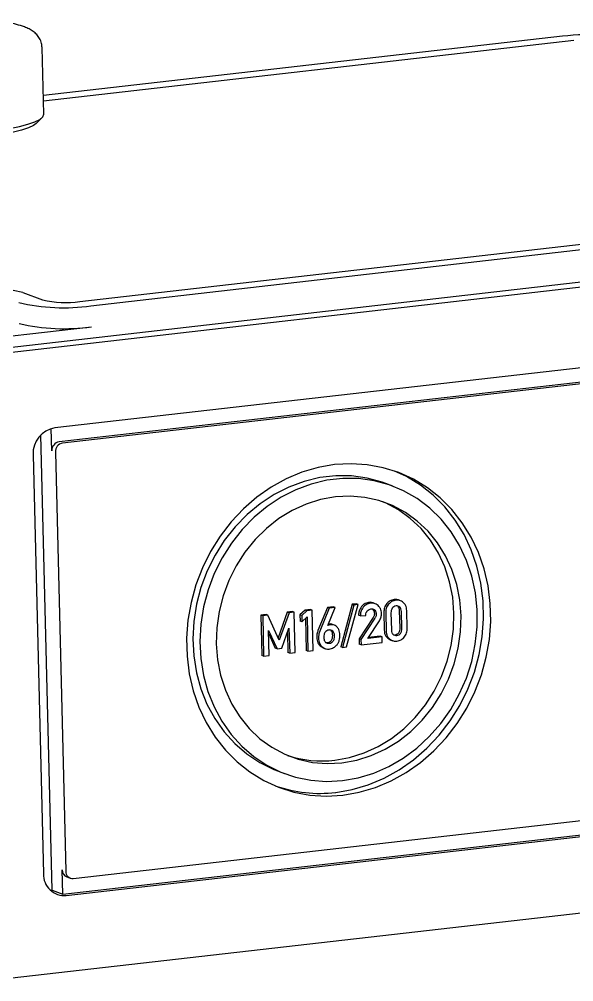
# Paper-space layout 'Layout1' of a CAD drawing. Extents: x 0.3 to 10.8, y 0.2 to 8.2.
# Drawn here: x 3.139 to 4.467, y 1.711 to 4.018 of the extents above; entities that cross this region are included whole.
import ezdxf

# ---------------------------------------------------------------- set-up
doc = ezdxf.new("R2010")
doc.units = 0
doc.header["$MEASUREMENT"] = 0
doc.linetypes.add('SLD-SOLID', pattern=[0])
doc.layers.get('0').update_dxf_attribs({"linetype": 'CONTINUOUS'})

psp = doc.layouts.get("Layout1")

# ---------------------------------------------------------------- linework, layer by layer
at = {"color": 7, "linetype": 'SLD-SOLID'}
for p, q in [((4.4401, 3.9774), (3.1967, 3.835)), ((3.1978, 3.7909), (3.1938, 3.9501)), ((4.4672, 3.9673), (3.197, 3.8217)), ((3.1795, 3.7683), (3.1938, 3.7828)), ((3.2837, 3.3416), (5.4655, 3.5916)), ((3.3107, 3.3314), (5.4926, 3.5814)), ((2.9999, 3.2183), (5.8072, 3.5399)), ((3.0236, 3.2094), (5.8309, 3.531)), ((3.1471, 3.3633), (3.1945, 3.3455)), ((5.6403, 3.3154), (3.2239, 3.0386)), ((2.9993, 3.2453), (3.312, 3.2812)), ((5.615, 3.2779), (3.2341, 3.0052)), ((5.6234, 3.2748), (3.2426, 3.002)), ((3.2177, 1.9308), (3.1907, 3.0219)), ((3.2168, 2.9838), (3.2155, 3.0369)), ((3.2253, 2.9806), (3.2501, 1.976)), ((3.172, 2.9745), (3.1968, 1.9699)), ((4.0337, 2.8992), (4.0167, 2.9056)), ((3.8771, 2.6081), (3.8545, 2.5534)), ((3.8913, 2.6097), (3.8771, 2.6081)), ((3.8814, 2.6064), (3.8771, 2.6081)), ((3.8782, 2.5651), (3.8956, 2.6081)), ((3.8956, 2.6081), (3.8814, 2.6064)), ((3.8956, 2.6081), (3.8913, 2.6097)), ((3.9364, 2.6159), (3.909, 2.5143)), ((3.9407, 2.6142), (3.9133, 2.5126)), ((3.9231, 2.5138), (3.9504, 2.6154)), ((3.9461, 2.617), (3.9364, 2.6159)), ((3.9407, 2.6142), (3.9364, 2.6159)), ((3.9504, 2.6154), (3.9407, 2.6142)), ((3.9504, 2.6154), (3.9461, 2.617)), ((3.9918, 2.6173), (3.9864, 2.6194)), ((4.0525, 2.6243), (4.0471, 2.6263)), ((3.7304, 2.5914), (3.7177, 2.5899)), ((3.7177, 2.5899), (3.72, 2.4934)), ((3.722, 2.5883), (3.7177, 2.5899)), ((3.7347, 2.5898), (3.722, 2.5883)), ((3.722, 2.5883), (3.7243, 2.4918)), ((3.7347, 2.5898), (3.7304, 2.5914)), ((3.7617, 2.5297), (3.7347, 2.5898)), ((3.7808, 2.5972), (3.759, 2.5358)), ((3.7851, 2.5955), (3.7617, 2.5297)), ((3.7935, 2.5986), (3.7808, 2.5972)), ((3.7851, 2.5955), (3.7808, 2.5972)), ((3.7978, 2.597), (3.7851, 2.5955)), ((3.7978, 2.597), (3.7935, 2.5986)), ((3.8002, 2.5005), (3.7978, 2.597)), ((3.8237, 2.6021), (3.8113, 2.5906)), ((3.8113, 2.5906), (3.8117, 2.5759)), ((3.8156, 2.589), (3.8113, 2.5906)), ((3.828, 2.6005), (3.8156, 2.589)), ((3.8156, 2.589), (3.816, 2.5743)), ((3.816, 2.5743), (3.8284, 2.5858)), ((3.8365, 2.6035), (3.8237, 2.6021)), ((3.828, 2.6005), (3.8237, 2.6021)), ((3.8408, 2.6019), (3.828, 2.6005)), ((3.8284, 2.5858), (3.8304, 2.5037)), ((3.8408, 2.6019), (3.8365, 2.6035)), ((3.8432, 2.5052), (3.8408, 2.6019)), ((3.8814, 2.6064), (3.8588, 2.5518)), ((3.9561, 2.5881), (3.9518, 2.5897)), ((3.9867, 2.5843), (3.9532, 2.5331)), ((3.9561, 2.5881), (3.9688, 2.5895)), ((4.0124, 2.5967), (4.0134, 2.5541)), ((4.0167, 2.595), (4.0177, 2.5524)), ((4.0294, 2.5957), (4.0304, 2.5547)), ((4.0511, 2.5592), (4.0501, 2.6002)), ((4.0554, 2.5576), (4.0544, 2.5986)), ((4.0682, 2.5582), (4.0671, 2.6008)), ((3.816, 2.5743), (3.8117, 2.5759)), ((3.8242, 2.582), (3.8261, 2.5054)), ((3.8806, 2.5687), (3.8796, 2.5685)), ((3.8941, 2.5659), (3.8887, 2.5679)), ((3.991, 2.5827), (3.9575, 2.5315)), ((3.9742, 2.5342), (4.0018, 2.5765)), ((3.7363, 2.5535), (3.7564, 2.5093)), ((3.7378, 2.4933), (3.7363, 2.5535)), ((3.7365, 2.5452), (3.7521, 2.5109)), ((3.7676, 2.5106), (3.785, 2.5591)), ((3.7811, 2.5482), (3.7824, 2.5005)), ((3.785, 2.5591), (3.7867, 2.4989)), ((4.0081, 2.5381), (3.9742, 2.5342)), ((4.0038, 2.5397), (3.9757, 2.5365)), ((4.0081, 2.5381), (4.0038, 2.5397)), ((4.0084, 2.5243), (4.0081, 2.5381)), ((3.8597, 2.5161), (3.8675, 2.5117)), ((3.8735, 2.5243), (3.8774, 2.5241)), ((3.9532, 2.5331), (3.9535, 2.5201)), ((3.9575, 2.5315), (3.9532, 2.5331)), ((3.9578, 2.5185), (3.9535, 2.5201)), ((3.9575, 2.5315), (3.9578, 2.5185)), ((3.9578, 2.5185), (4.0084, 2.5243)), ((4.0216, 2.5344), (4.0286, 2.5309)), ((4.0278, 2.5306), (4.0332, 2.5286)), ((3.7243, 2.4918), (3.72, 2.4934)), ((3.7243, 2.4918), (3.7378, 2.4933)), ((3.7564, 2.5093), (3.7521, 2.5109)), ((3.7564, 2.5093), (3.7676, 2.5106)), ((3.7867, 2.4989), (3.7824, 2.5005)), ((3.7867, 2.4989), (3.8002, 2.5005)), ((3.8304, 2.5037), (3.8261, 2.5054)), ((3.8304, 2.5037), (3.8432, 2.5052)), ((3.8667, 2.5116), (3.8721, 2.5096)), ((3.9133, 2.5126), (3.909, 2.5143)), ((3.9133, 2.5126), (3.9231, 2.5138)), ((3.2684, 1.9588), (5.6493, 2.2315)), ((3.7574, 2.2165), (3.7744, 2.2101)), ((3.2431, 1.9213), (5.6595, 2.1981)), ((3.2516, 1.9181), (5.668, 2.1949)), ((3.0408, 1.7113), (5.8481, 2.033)), ((3.2431, 1.9213), (3.2417, 1.9792)), ((3.2525, 1.9628), (3.261, 1.9597)), ((3.2137, 1.9305), (3.2177, 1.9308)), ((3.2177, 1.9308), (3.2431, 1.9213))]:
    psp.add_line(p, q, dxfattribs=at)
at = {"color": 7, "linetype": 'SLD-SOLID', "flags": 128}
for points in [[(2.7648, 3.7802), (2.7671, 3.7745), (2.7741, 3.7686), (2.7858, 3.7632), (2.8019, 3.7582), (2.822, 3.7538), (2.8456, 3.7502), (2.8722, 3.7473), (2.9013, 3.7453), (2.9322, 3.7442), (2.9642, 3.744), (2.9965, 3.7448), (3.0285, 3.7464), (3.0595, 3.749), (3.0887, 3.7523), (3.1155, 3.7564), (3.1393, 3.7611), (3.1596, 3.7664), (3.1759, 3.7721), (3.1879, 3.7781), (3.1952, 3.7843), (3.1978, 3.7905), (3.1978, 3.7909)], [(3.1795, 3.7683), (3.1728, 3.7632), (3.1608, 3.7575), (3.1446, 3.7521), (3.1247, 3.7472), (3.1013, 3.7428), (3.0752, 3.7391), (3.0468, 3.7361), (3.017, 3.7339), (2.9863, 3.7326), (2.9555, 3.7321), (2.9253, 3.7326), (2.8964, 3.734), (2.8695, 3.7363), (2.8453, 3.7393), (2.8243, 3.7431), (2.8069, 3.7476), (2.7936, 3.7525), (2.7848, 3.758), (2.7842, 3.7585)], [(3.9138, 2.1586), (3.9531, 2.1655), (3.9919, 2.1769), (4.0296, 2.1927), (4.0658, 2.2128), (4.1002, 2.2368), (4.1322, 2.2646), (4.1616, 2.2958), (4.188, 2.3301), (4.211, 2.367), (4.2304, 2.406), (4.246, 2.4469), (4.2576, 2.4889), (4.265, 2.5318), (4.2682, 2.5749), (4.2672, 2.6178), (4.2619, 2.6599), (4.2523, 2.7008), (4.2387, 2.74), (4.2212, 2.777), (4.2, 2.8115), (4.1753, 2.8429), (4.1474, 2.8709), (4.1166, 2.8952), (4.0834, 2.9155), (4.048, 2.9316), (4.011, 2.9433), (3.9727, 2.9504), (3.9336, 2.9529), (3.8942, 2.9507), (3.8549, 2.9439), (3.8161, 2.9325), (3.7784, 2.9167), (3.7422, 2.8966), (3.7078, 2.8725), (3.6758, 2.8447), (3.6464, 2.8135), (3.6201, 2.7793), (3.597, 2.7424), (3.5776, 2.7033), (3.562, 2.6625), (3.5504, 2.6204), (3.543, 2.5776), (3.5398, 2.5344), (3.5408, 2.4916), (3.5461, 2.4494), (3.5557, 2.4085), (3.5693, 2.3693), (3.5868, 2.3323), (3.608, 2.2979), (3.6327, 2.2665), (3.6606, 2.2384), (3.6914, 2.2141), (3.7246, 2.1938), (3.76, 2.1777), (3.797, 2.166), (3.8353, 2.1589), (3.8744, 2.1564), (3.9138, 2.1586)], [(3.8969, 2.165), (3.9362, 2.1718), (3.975, 2.1832), (4.0127, 2.1991), (4.0489, 2.2191), (4.0833, 2.2432), (4.1153, 2.271), (4.1447, 2.3022), (4.171, 2.3365), (4.1941, 2.3733), (4.2135, 2.4124), (4.2291, 2.4532), (4.2407, 2.4953), (4.2481, 2.5381), (4.2513, 2.5813), (4.2503, 2.6242), (4.2449, 2.6663), (4.2354, 2.7072), (4.2218, 2.7464), (4.2043, 2.7834), (4.1831, 2.8178), (4.1583, 2.8492), (4.1305, 2.8773), (4.0997, 2.9016), (4.0665, 2.9219), (4.0376, 2.9354)], [(4.0167, 2.9056), (4.0082, 2.9086), (3.9721, 2.9184), (3.9349, 2.9235), (3.8971, 2.9239), (3.8592, 2.9195), (3.8216, 2.9105), (3.7849, 2.8969), (3.7495, 2.879), (3.7159, 2.8569), (3.6846, 2.8309), (3.6558, 2.8015), (3.6301, 2.7688), (3.6078, 2.7335), (3.5891, 2.696), (3.5742, 2.6566), (3.5635, 2.6161), (3.5569, 2.5748), (3.5547, 2.5333), (3.5568, 2.4922), (3.5632, 2.452), (3.5738, 2.4132), (3.5886, 2.3763), (3.6072, 2.3419), (3.6294, 2.3103), (3.655, 2.282), (3.6837, 2.2573), (3.715, 2.2365), (3.7485, 2.22), (3.7574, 2.2165)], [(3.9129, 2.1934), (3.9508, 2.2001), (3.988, 2.2114), (4.0241, 2.2272), (4.0586, 2.2473), (4.0912, 2.2713), (4.1212, 2.2991), (4.1485, 2.3302), (4.1726, 2.3642), (4.1931, 2.4007), (4.2099, 2.4392), (4.2228, 2.4792), (4.2314, 2.5202), (4.2358, 2.5617), (4.2359, 2.603), (4.2316, 2.6438), (4.2231, 2.6833), (4.2104, 2.7212), (4.1937, 2.7569), (4.1732, 2.79), (4.1493, 2.82), (4.1221, 2.8466), (4.0921, 2.8693), (4.0596, 2.888), (4.0251, 2.9023), (3.989, 2.912), (3.9519, 2.9171), (3.914, 2.9175), (3.8761, 2.9132), (3.8385, 2.9042), (3.8018, 2.8906), (3.7664, 2.8726), (3.7328, 2.8505), (3.7015, 2.8246), (3.6728, 2.7951), (3.647, 2.7625), (3.6247, 2.7272), (3.606, 2.6896), (3.5911, 2.6503), (3.5804, 2.6097), (3.5739, 2.5684), (3.5716, 2.5269), (3.5737, 2.4858), (3.5801, 2.4456), (3.5908, 2.4068), (3.6055, 2.37), (3.6241, 2.3355), (3.6463, 2.3039), (3.672, 2.2756), (3.7006, 2.2509), (3.7319, 2.2302), (3.7654, 2.2137), (3.8008, 2.2016), (3.8375, 2.1942), (3.875, 2.1914), (3.9129, 2.1934)], [(3.9119, 2.2359), (3.9472, 2.2423), (3.9818, 2.2532), (4.0153, 2.2685), (4.0472, 2.288), (4.077, 2.3114), (4.1043, 2.3383), (4.1287, 2.3684), (4.1498, 2.4012), (4.1673, 2.4363), (4.1809, 2.473), (4.1905, 2.511), (4.196, 2.5496), (4.1972, 2.5883), (4.1941, 2.6264), (4.1868, 2.6636), (4.1753, 2.6991), (4.1599, 2.7325), (4.1408, 2.7634), (4.1182, 2.7912), (4.0925, 2.8155), (4.064, 2.8361), (4.0333, 2.8525), (4.0006, 2.8646), (3.9665, 2.8722), (3.9315, 2.8752), (3.8961, 2.8734), (3.8608, 2.8671), (3.8262, 2.8561), (3.7927, 2.8408), (3.7608, 2.8213), (3.731, 2.7979), (3.7037, 2.771), (3.6793, 2.7409), (3.6582, 2.7081), (3.6408, 2.6731), (3.6271, 2.6363), (3.6175, 2.5983), (3.612, 2.5597), (3.6108, 2.5211), (3.6139, 2.4829), (3.6212, 2.4458), (3.6327, 2.4102), (3.6481, 2.3768), (3.6672, 2.3459), (3.6898, 2.3181), (3.7155, 2.2938), (3.744, 2.2733), (3.7747, 2.2568), (3.8074, 2.2447), (3.8415, 2.2371), (3.8765, 2.2342), (3.9119, 2.2359)], [(3.895, 2.2423), (3.9302, 2.2486), (3.9649, 2.2596), (3.9984, 2.2749), (4.0303, 2.2944), (4.0601, 2.3178), (4.0874, 2.3447), (4.1117, 2.3748), (4.1328, 2.4076), (4.1503, 2.4426), (4.164, 2.4794), (4.1736, 2.5174), (4.1791, 2.556), (4.1802, 2.5946), (4.1772, 2.6328), (4.1698, 2.6699), (4.1584, 2.7055), (4.143, 2.7389), (4.1239, 2.7698), (4.1013, 2.7976), (4.0756, 2.8219), (4.0471, 2.8425), (4.0163, 2.8589), (4.0099, 2.8617)]]:
    psp.add_lwpolyline(points, dxfattribs=at)
at = {"color": 7, "linetype": 'SLD-SOLID'}
for centre, radius, start, end in [((4.5114, 3.3359), 0.6455, 87.2602, 96.3419), ((2.9174, 2.3775), 1.0122, 76.8823, 98.1049), ((3.2495, 3.5815), 0.2424, 256.8823, 278.1049), ((3.2444, 3.7972), 0.4705, 256.8823, 278.1049), ((3.2456, 3.7469), 0.4705, 256.8823, 278.1049), ((3.234, 2.9773), 0.0621, 99.4287, 182.5807), ((3.2375, 2.9847), 0.0207, 99.4287, 182.5807), ((3.246, 2.9816), 0.0207, 99.4287, 182.5807), ((3.8643, 2.5022), 0.2618, 251.4914, 276.729), ((3.8588, 2.4883), 0.3255, 251.116, 276.7152), ((3.2472, 1.9683), 0.0504, 178.1173, 274.9864), ((3.2592, 1.979), 0.0175, 179.3505, 247.5895), ((3.2669, 1.9755), 0.0168, 178.1173, 274.9864)]:
    psp.add_arc(centre, radius, start, end, dxfattribs=at)
for points, knots in [([(3.1511, 3.9999), (3.1481, 4.0009), (3.1394, 4.004), (3.1234, 4.0079), (3.1016, 4.0118), (3.0775, 4.0147), (3.0511, 4.0167), (3.0236, 4.0179), (2.9952, 4.0182), (2.9666, 4.0177), (2.9382, 4.0163), (2.9105, 4.0141), (2.8842, 4.0111), (2.8596, 4.0073), (2.8371, 4.0028), (2.8167, 3.9973), (2.7996, 3.991), (2.7864, 3.9839), (2.7762, 3.9759), (2.7682, 3.9665), (2.7628, 3.9549), (2.7603, 3.9452), (2.7611, 3.9401), (2.7612, 3.9393)], [0, 0, 0, 0, 0.0299579, 0.0880255, 0.1427386, 0.2001396, 0.2558758, 0.3107683, 0.3652327, 0.4195051, 0.473753, 0.5280883, 0.5826709, 0.6377344, 0.6936693, 0.7512457, 0.8122834, 0.8632738, 0.8990035, 0.9318933, 0.9633553, 0.9944335, 1, 1, 1, 1]), ([(3.1934, 3.9502), (3.1932, 3.9537), (3.1929, 3.9615), (3.1879, 3.9724), (3.1808, 3.9819), (3.1721, 3.9894), (3.1623, 3.9953), (3.155, 3.9983), (3.1511, 3.9999)], [0, 0, 0, 0, 0.124057, 0.282988, 0.43804, 0.602437, 0.793263, 1, 1, 1, 1]), ([(3.9586, 2.6103), (3.9564, 2.6068), (3.9522, 2.6005), (3.9519, 2.593), (3.9518, 2.5897)], [0, 0, 0, 0, 0.552983, 1, 1, 1, 1]), ([(3.9629, 2.6087), (3.9607, 2.6052), (3.9565, 2.5989), (3.9562, 2.5914), (3.9561, 2.5881)], [0, 0, 0, 0, 0.552983, 1, 1, 1, 1]), ([(3.9758, 2.6204), (3.9722, 2.6195), (3.9656, 2.6179), (3.9608, 2.6127), (3.9586, 2.6103)], [0, 0, 0, 0, 0.552645, 1, 1, 1, 1]), ([(3.9801, 2.6188), (3.9765, 2.6179), (3.9699, 2.6163), (3.9651, 2.611), (3.9629, 2.6087)], [0, 0, 0, 0, 0.552645, 1, 1, 1, 1]), ([(3.9867, 2.6188), (3.9861, 2.6191), (3.9829, 2.6211), (3.979, 2.6207), (3.9758, 2.6204)], [0, 0, 0, 0, 0.190927, 1, 1, 1, 1]), ([(3.9988, 2.6127), (3.9957, 2.615), (3.9901, 2.6191), (3.9832, 2.6189), (3.9801, 2.6188)], [0, 0, 0, 0, 0.5507967, 1, 1, 1, 1]), ([(4.0067, 2.594), (4.0062, 2.5981), (4.0053, 2.6054), (4.0008, 2.6105), (3.9988, 2.6127)], [0, 0, 0, 0, 0.557072, 1, 1, 1, 1]), ([(4.0195, 2.6181), (4.0183, 2.6165), (4.0157, 2.6133), (4.0128, 2.6059), (4.0125, 2.6003), (4.0124, 2.5967)], [0, 0, 0, 0, 0.265434, 0.533144, 1, 1, 1, 1]), ([(4.0238, 2.6165), (4.0226, 2.6149), (4.02, 2.6117), (4.0171, 2.6043), (4.0168, 2.5986), (4.0167, 2.595)], [0, 0, 0, 0, 0.265434, 0.533144, 1, 1, 1, 1]), ([(4.0369, 2.6274), (4.0333, 2.6266), (4.0269, 2.6251), (4.0218, 2.6202), (4.0195, 2.6181)], [0, 0, 0, 0, 0.553826, 1, 1, 1, 1]), ([(4.0412, 2.6258), (4.0376, 2.6249), (4.0312, 2.6235), (4.0261, 2.6186), (4.0238, 2.6165)], [0, 0, 0, 0, 0.553826, 1, 1, 1, 1]), ([(4.0326, 2.607), (4.0315, 2.6051), (4.0295, 2.6016), (4.0295, 2.5976), (4.0294, 2.5957)], [0, 0, 0, 0, 0.524501, 1, 1, 1, 1]), ([(4.0416, 2.6119), (4.0396, 2.6115), (4.0362, 2.6108), (4.0336, 2.6081), (4.0326, 2.607)], [0, 0, 0, 0, 0.577132, 1, 1, 1, 1]), ([(4.0475, 2.6257), (4.0467, 2.6261), (4.0436, 2.628), (4.0398, 2.6276), (4.0369, 2.6274)], [0, 0, 0, 0, 0.241159, 1, 1, 1, 1]), ([(4.0589, 2.6205), (4.0559, 2.6225), (4.0505, 2.626), (4.044, 2.6258), (4.0412, 2.6258)], [0, 0, 0, 0, 0.563473, 1, 1, 1, 1]), ([(4.0507, 2.609), (4.0492, 2.6101), (4.0465, 2.6121), (4.0431, 2.612), (4.0416, 2.6119)], [0, 0, 0, 0, 0.5419087, 1, 1, 1, 1]), ([(4.0501, 2.6002), (4.0499, 2.6025), (4.0496, 2.6065), (4.0473, 2.6094), (4.0464, 2.6106)], [0, 0, 0, 0, 0.590177, 1, 1, 1, 1]), ([(4.0544, 2.5986), (4.0542, 2.6009), (4.0539, 2.6049), (4.0516, 2.6078), (4.0507, 2.609)], [0, 0, 0, 0, 0.590177, 1, 1, 1, 1]), ([(4.0671, 2.6008), (4.067, 2.6031), (4.0666, 2.6076), (4.0643, 2.6147), (4.0609, 2.6183), (4.0589, 2.6205)], [0, 0, 0, 0, 0.306863, 0.584438, 1, 1, 1, 1]), ([(3.9688, 2.5895), (3.969, 2.5918), (3.9694, 2.5957), (3.9717, 2.5989), (3.9726, 2.6002)], [0, 0, 0, 0, 0.579836, 1, 1, 1, 1]), ([(3.9726, 2.6002), (3.9741, 2.6016), (3.9766, 2.6041), (3.9799, 2.6047), (3.9814, 2.605)], [0, 0, 0, 0, 0.553262, 1, 1, 1, 1]), ([(3.9814, 2.605), (3.9824, 2.6051), (3.9844, 2.6052), (3.9876, 2.6043), (3.9894, 2.6027), (3.9905, 2.6017)], [0, 0, 0, 0, 0.296539, 0.571027, 1, 1, 1, 1]), ([(3.9862, 2.6033), (3.9873, 2.6018), (3.9892, 2.5992), (3.9896, 2.5958), (3.9897, 2.5943)], [0, 0, 0, 0, 0.575433, 1, 1, 1, 1]), ([(3.9892, 2.5898), (3.9889, 2.5888), (3.9883, 2.5869), (3.9872, 2.5852), (3.9867, 2.5843)], [0, 0, 0, 0, 0.514252, 1, 1, 1, 1]), ([(3.9897, 2.5943), (3.9897, 2.5935), (3.9896, 2.5919), (3.9893, 2.5904), (3.9892, 2.5898)], [0, 0, 0, 0, 0.5501284, 1, 1, 1, 1]), ([(3.9905, 2.6017), (3.9916, 2.6002), (3.9935, 2.5975), (3.9939, 2.5941), (3.994, 2.5927)], [0, 0, 0, 0, 0.575433, 1, 1, 1, 1]), ([(3.9935, 2.5881), (3.9932, 2.5871), (3.9926, 2.5852), (3.9915, 2.5835), (3.991, 2.5827)], [0, 0, 0, 0, 0.514252, 1, 1, 1, 1]), ([(3.994, 2.5927), (3.994, 2.5919), (3.9939, 2.5903), (3.9936, 2.5888), (3.9935, 2.5881)], [0, 0, 0, 0, 0.5501284, 1, 1, 1, 1]), ([(4.0018, 2.5765), (4.0034, 2.5795), (4.0064, 2.585), (4.0066, 2.5912), (4.0067, 2.594)], [0, 0, 0, 0, 0.549017, 1, 1, 1, 1]), ([(3.8849, 2.5671), (3.8835, 2.5669), (3.8812, 2.5665), (3.879, 2.5655), (3.8782, 2.5651)], [0, 0, 0, 0, 0.597816, 1, 1, 1, 1]), ([(3.8891, 2.5674), (3.8886, 2.5677), (3.8861, 2.5692), (3.883, 2.569), (3.8806, 2.5687)], [0, 0, 0, 0, 0.204658, 1, 1, 1, 1]), ([(3.8998, 2.5623), (3.8973, 2.5641), (3.8928, 2.5673), (3.8873, 2.5672), (3.8849, 2.5671)], [0, 0, 0, 0, 0.5672833, 1, 1, 1, 1]), ([(3.9068, 2.5426), (3.9065, 2.5472), (3.906, 2.5548), (3.9016, 2.5602), (3.8998, 2.5623)], [0, 0, 0, 0, 0.610023, 1, 1, 1, 1]), ([(3.8545, 2.5534), (3.8535, 2.5504), (3.8516, 2.545), (3.8515, 2.5394), (3.8515, 2.5368)], [0, 0, 0, 0, 0.5517602, 1, 1, 1, 1]), ([(3.8588, 2.5518), (3.8578, 2.5488), (3.8559, 2.5434), (3.8558, 2.5377), (3.8558, 2.5352)], [0, 0, 0, 0, 0.5517602, 1, 1, 1, 1]), ([(3.872, 2.5494), (3.8714, 2.5485), (3.87, 2.5466), (3.8687, 2.5423), (3.8686, 2.5391), (3.8685, 2.5369)], [0, 0, 0, 0, 0.249319, 0.515227, 1, 1, 1, 1]), ([(3.8809, 2.5543), (3.879, 2.5539), (3.8756, 2.5532), (3.8731, 2.5505), (3.872, 2.5494)], [0, 0, 0, 0, 0.568575, 1, 1, 1, 1]), ([(3.89, 2.5514), (3.8885, 2.5525), (3.8858, 2.5545), (3.8824, 2.5544), (3.8809, 2.5543)], [0, 0, 0, 0, 0.552968, 1, 1, 1, 1]), ([(3.8898, 2.5415), (3.8896, 2.5442), (3.8893, 2.5486), (3.8867, 2.5518), (3.8857, 2.5531)], [0, 0, 0, 0, 0.606589, 1, 1, 1, 1]), ([(3.8859, 2.5287), (3.8866, 2.5296), (3.8881, 2.5313), (3.8896, 2.5358), (3.8897, 2.5392), (3.8898, 2.5415)], [0, 0, 0, 0, 0.239593, 0.50051, 1, 1, 1, 1]), ([(3.8941, 2.5399), (3.8939, 2.5426), (3.8936, 2.547), (3.891, 2.5502), (3.89, 2.5514)], [0, 0, 0, 0, 0.606589, 1, 1, 1, 1]), ([(3.8902, 2.5271), (3.8909, 2.528), (3.8924, 2.5297), (3.8939, 2.5341), (3.894, 2.5376), (3.8941, 2.5399)], [0, 0, 0, 0, 0.239593, 0.50051, 1, 1, 1, 1]), ([(3.8992, 2.5178), (3.9006, 2.5195), (3.9035, 2.5229), (3.9065, 2.5315), (3.9067, 2.5382), (3.9068, 2.5426)], [0, 0, 0, 0, 0.243484, 0.505889, 1, 1, 1, 1]), ([(4.0134, 2.5541), (4.0136, 2.5517), (4.0139, 2.5473), (4.0162, 2.5401), (4.0196, 2.5365), (4.0216, 2.5344)], [0, 0, 0, 0, 0.307512, 0.585665, 1, 1, 1, 1]), ([(4.0177, 2.5524), (4.0179, 2.5501), (4.0182, 2.5457), (4.0205, 2.5385), (4.0239, 2.5349), (4.0259, 2.5328)], [0, 0, 0, 0, 0.307512, 0.585665, 1, 1, 1, 1]), ([(4.0304, 2.5547), (4.0306, 2.5523), (4.0309, 2.5483), (4.0332, 2.5453), (4.0341, 2.5441)], [0, 0, 0, 0, 0.594403, 1, 1, 1, 1]), ([(4.0341, 2.5441), (4.0356, 2.5431), (4.0383, 2.5411), (4.0417, 2.5413), (4.0433, 2.5413)], [0, 0, 0, 0, 0.5374141, 1, 1, 1, 1]), ([(4.039, 2.543), (4.0409, 2.5434), (4.0443, 2.5441), (4.0469, 2.5467), (4.0479, 2.5478)], [0, 0, 0, 0, 0.5733374, 1, 1, 1, 1]), ([(4.0433, 2.5413), (4.0452, 2.5417), (4.0486, 2.5424), (4.0512, 2.5451), (4.0522, 2.5462)], [0, 0, 0, 0, 0.5733374, 1, 1, 1, 1]), ([(4.0479, 2.5478), (4.0485, 2.5487), (4.0497, 2.5504), (4.051, 2.5543), (4.0511, 2.5573), (4.0511, 2.5592)], [0, 0, 0, 0, 0.255795, 0.523307, 1, 1, 1, 1]), ([(4.0522, 2.5462), (4.0528, 2.5471), (4.054, 2.5488), (4.0553, 2.5527), (4.0554, 2.5557), (4.0554, 2.5576)], [0, 0, 0, 0, 0.255795, 0.523307, 1, 1, 1, 1]), ([(4.061, 2.5368), (4.0622, 2.5384), (4.0648, 2.5416), (4.0678, 2.5489), (4.068, 2.5546), (4.0682, 2.5582)], [0, 0, 0, 0, 0.264523, 0.532723, 1, 1, 1, 1]), ([(3.8515, 2.5368), (3.8519, 2.5321), (3.8527, 2.524), (3.8576, 2.5184), (3.8597, 2.5161)], [0, 0, 0, 0, 0.584219, 1, 1, 1, 1]), ([(3.8558, 2.5352), (3.8562, 2.5305), (3.857, 2.5224), (3.8619, 2.5168), (3.864, 2.5145)], [0, 0, 0, 0, 0.584219, 1, 1, 1, 1]), ([(3.864, 2.5145), (3.867, 2.5123), (3.8722, 2.5085), (3.8786, 2.5086), (3.8813, 2.5086)], [0, 0, 0, 0, 0.571874, 1, 1, 1, 1]), ([(3.8685, 2.5369), (3.8686, 2.5351), (3.8688, 2.5318), (3.8703, 2.5275), (3.8728, 2.5242), (3.8769, 2.5223), (3.88, 2.5224), (3.8817, 2.5225)], [0, 0, 0, 0, 0.224089, 0.411305, 0.576651, 0.771828, 1, 1, 1, 1]), ([(3.8774, 2.5241), (3.8791, 2.5245), (3.8822, 2.5253), (3.8847, 2.5277), (3.8859, 2.5287)], [0, 0, 0, 0, 0.530756, 1, 1, 1, 1]), ([(3.8813, 2.5086), (3.885, 2.5094), (3.8915, 2.5109), (3.8969, 2.5157), (3.8992, 2.5178)], [0, 0, 0, 0, 0.549745, 1, 1, 1, 1]), ([(3.8817, 2.5225), (3.8834, 2.5229), (3.8865, 2.5237), (3.889, 2.526), (3.8902, 2.5271)], [0, 0, 0, 0, 0.530756, 1, 1, 1, 1]), ([(4.0259, 2.5328), (4.0289, 2.5308), (4.0343, 2.5273), (4.0408, 2.5275), (4.0436, 2.5276)], [0, 0, 0, 0, 0.561982, 1, 1, 1, 1]), ([(4.0436, 2.5276), (4.0472, 2.5284), (4.0536, 2.5298), (4.0587, 2.5346), (4.061, 2.5368)], [0, 0, 0, 0, 0.552863, 1, 1, 1, 1])]:
    psp.add_open_spline(points, degree=3, knots=knots, dxfattribs=at)

doc.saveas('drawing.dxf')
